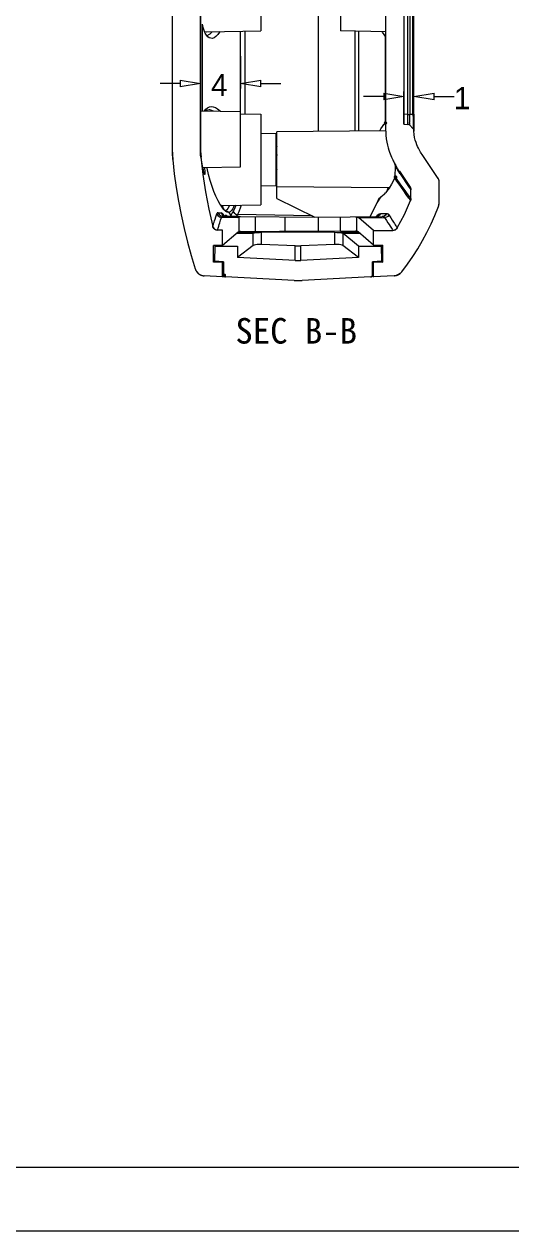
# Model space of a CAD drawing. Header units: millimetres. Extents: x 0 to 260, y 22 to 203.
# Drawn here: x 66.3 to 100.7, y 22.3 to 107.4 of the extents above; entities that cross this region are included whole.
import ezdxf

# ---------------------------------------------------------------- set-up
doc = ezdxf.new("R2010")
doc.units = ezdxf.units.MM

msp = doc.modelspace()

# ---------------------------------------------------------------- hatches: boundary and pattern name
h = msp.add_hatch(color=7)
edge = h.paths.add_edge_path()
edge.add_arc((91.809429, 100.46522), 0.12677, 0, 360)
h = msp.add_hatch(color=7)
h.dxf.hatch_style = 2
h.paths.add_polyline_path([(76.738656, 98.597932), (76.776756, 97.860626)])
h = msp.add_hatch(color=7)
h.dxf.hatch_style = 2
h.paths.add_polyline_path([(92.629682, 96.710926), (92.649509, 96.665514), (92.65037, 96.617531), (92.633265, 96.572691), (92.599195, 96.536712), (92.553784, 96.516885), (92.5058, 96.516024), (92.46096, 96.533129), (92.424981, 96.567199), (92.413339, 96.58378), (92.393512, 96.629191), (92.392652, 96.677175), (92.409757, 96.722014), (92.443827, 96.757994), (92.489238, 96.777821), (92.537222, 96.778681), (92.582061, 96.761577), (92.618041, 96.727506)])
h = msp.add_hatch(color=7)
edge = h.paths.add_edge_path()
edge.add_arc((80.533628, 93.883339), 0.125853, 0, 360)
h = msp.add_hatch(color=7)
h.dxf.hatch_style = 2
h.paths.add_polyline_path([(80.485623, 89.600826), (80.440925, 89.57944), (80.393, 89.576919), (80.347595, 89.592463), (80.310459, 89.625268), (80.289073, 89.669966), (80.286552, 89.717891), (80.302095, 89.763296), (80.3349, 89.800432), (80.352186, 89.813485), (80.396885, 89.834871), (80.44481, 89.837392), (80.490214, 89.821848), (80.527351, 89.789043), (80.548737, 89.744345), (80.551257, 89.69642), (80.535714, 89.651016), (80.502909, 89.613879)])
h = msp.add_hatch(color=7)
h.dxf.hatch_style = 2
h.paths.add_polyline_path([(92.43381, 89.690998), (92.585813, 89.715053), (92.72591, 89.769668), (92.850926, 89.853122), (92.957685, 89.963696)])
h = msp.add_hatch(color=7)
h.dxf.hatch_style = 2
h.paths.add_polyline_path([(85.356559, 89.349227), (85.915359, 89.349227)])

# ---------------------------------------------------------------- linework, layer by layer
at = {"color": 7, "lineweight": 0}
for points in [[(0.128058, 22.287794), (259.869517, 22.287794), (259.869517, 202.784781), (0.128058, 202.784781)], [(4.604456, 198.308031), (255.392767, 198.308031), (255.392767, 26.763839), (4.604456, 26.763839)]]:
    msp.add_lwpolyline(points, close=True, dxfattribs=at)
for points in [[(76.738656, 154.839141), (76.738656, 98.597896)], [(76.738656, 154.839141), (76.738656, 98.597896)], [(87.059629, 153.563249), (87.059629, 99.873999)], [(91.828514, 99.889839), (91.828514, 153.547339)], [(91.828514, 99.889839), (91.828514, 153.547339)], [(93.821673, 99.889839), (93.821673, 153.547339)], [(93.109733, 153.056308), (93.109733, 100.380941)], [(93.109733, 153.056308), (93.109733, 100.380941)], [(93.387051, 101.077395), (93.387051, 152.359642)], [(93.5228, 152.364334), (93.5228, 101.072915)], [(93.754998, 101.072915), (93.754998, 152.364334)], [(78.731639, 98.608974), (78.731639, 131.607807)], [(78.731639, 130.989246), (78.731639, 98.608833)], [(83.002332, 110.881442), (83.002332, 106.966314)], [(88.625609, 110.881442), (88.625609, 106.966314)], [(78.89113, 101.314744), (78.89113, 107.442847)], [(79.003102, 106.994325), (78.939249, 107.216531), (78.891271, 107.442706)], [(79.055807, 106.854801), (79.003243, 106.994501)], [(79.035663, 106.924052), (79.153138, 106.901121)], [(79.113168, 106.735598), (79.074716, 106.812856), (79.055666, 106.854837)], [(79.157442, 106.661867), (79.113345, 106.735598)], [(79.155043, 106.899251), (83.002437, 106.966279)], [(79.342086, 106.477576), (79.2486, 106.54919), (79.157583, 106.661726)], [(79.162275, 106.641194), (79.250822, 106.658128)], [(79.30455, 106.679788), (79.250928, 106.657916)], [(79.555693, 106.899922), (79.486548, 106.821252), (79.401353, 106.742318), (79.304515, 106.679788)], [(79.582751, 106.440358), (79.342156, 106.4774)], [(80.121372, 106.91301), (80.091739, 106.867501), (79.965797, 106.702401), (79.836328, 106.574343), (79.707564, 106.486501), (79.58268, 106.440287)], [(81.572453, 101.267895), (81.572453, 106.94162)], [(81.862189, 106.946453), (81.862189, 101.114331)], [(91.828514, 106.910611), (88.625645, 106.96635)], [(89.659636, 99.896754), (89.659636, 106.948429)], [(89.901818, 106.944019), (89.901818, 99.898694)], [(91.811792, 106.576107), (91.711956, 106.701696), (91.607887, 106.864679), (91.58037, 106.91301)], [(91.811792, 100.466208), (91.811792, 106.575966)], [(91.821106, 106.563689), (91.811934, 106.576036)], [(79.028078, 101.31993), (79.121917, 101.443049)], [(79.137475, 101.378138), (79.047516, 101.334041)], [(79.121953, 101.442908), (79.243308, 101.548036), (79.369602, 101.607655), (79.504011, 101.627764), (79.644769, 101.61083), (79.790114, 101.558266), (79.936869, 101.473953), (80.15665, 101.29333)], [(79.137475, 101.378138), (79.242999, 101.406537), (79.351964, 101.41271), (79.382655, 101.409888)], [(79.382761, 101.409818), (79.514524, 101.377141), (79.637819, 101.318801)], [(78.731639, 101.317496), (81.578909, 101.267754)], [(81.576227, 101.119058), (83.002155, 101.094364)], [(81.578838, 97.362186), (81.578838, 101.267084)], [(83.002332, 101.094258), (83.002332, 94.688166)], [(93.387051, 101.077395), (93.109768, 101.091859)], [(93.387051, 101.077395), (93.43644, 101.075984), (93.482654, 101.074573), (93.522871, 101.073162)], [(93.387227, 100.366301), (93.387227, 100.396287), (93.387227, 100.478131), (93.387227, 100.594195), (93.387227, 100.745184), (93.387227, 100.913812), (93.387227, 101.077501)], [(93.5228, 100.308092), (93.522094, 100.33949), (93.525755, 100.392539), (93.521742, 100.427331), (93.520022, 100.485672), (93.521742, 100.552215), (93.521742, 100.715551), (93.522447, 100.897231), (93.5228, 101.072915)], [(93.754998, 101.072915), (93.522871, 101.072915)], [(93.754822, 101.072915), (93.756586, 100.816445), (93.757997, 100.57444), (93.75835, 100.366301), (93.757997, 100.209315), (93.756586, 100.114065), (93.756233, 100.087606)], [(93.821673, 101.073232), (93.790982, 101.074291), (93.754998, 101.073232)], [(93.821673, 101.078065), (93.821673, 99.965051)], [(83.002332, 99.741708), (84.07019, 99.723011)], [(84.070155, 99.722411), (84.070155, 96.059519)], [(84.141275, 95.129421), (84.141275, 99.848529)], [(91.828338, 99.915698), (84.14131, 99.84867)], [(91.414565, 99.912593), (91.489001, 100.043121), (91.596598, 100.209985), (91.703137, 100.351449), (91.806854, 100.463985)], [(91.806959, 100.464161), (91.828479, 100.45252)], [(91.828514, 99.889839), (91.838392, 99.61185), (91.86485, 99.355381), (91.902245, 99.121136), (91.947048, 98.911234), (91.995378, 98.724967), (92.044767, 98.559867), (92.094509, 98.41417), (92.142839, 98.284347), (92.189406, 98.168284), (92.234209, 98.063156), (92.2776, 97.9672), (92.319581, 97.878653), (92.359445, 97.796809), (92.397545, 97.721667), (92.434234, 97.651817), (92.469159, 97.587611), (92.50232, 97.527992), (92.533717, 97.472606), (92.56335, 97.421806), (92.591573, 97.374534), (92.618384, 97.330789), (92.643784, 97.289514), (92.668478, 97.250356), (92.69282, 97.212609), (92.717161, 97.175214), (92.73727, 97.144522), (92.754203, 97.119123), (92.783484, 97.075378)], [(91.828514, 99.889839), (91.838392, 99.61185), (91.86485, 99.355381), (91.902245, 99.121136), (91.947048, 98.911234), (91.995378, 98.724967), (92.044767, 98.559867), (92.094509, 98.41417), (92.142839, 98.284347), (92.189406, 98.168284), (92.234209, 98.063156), (92.2776, 97.9672), (92.319581, 97.878653), (92.359445, 97.796809), (92.397545, 97.721667), (92.434234, 97.651817), (92.469159, 97.587611), (92.50232, 97.527992), (92.533717, 97.472606), (92.56335, 97.421806), (92.591573, 97.374534), (92.618384, 97.330789), (92.643784, 97.289514), (92.668478, 97.250356), (92.69282, 97.212609), (92.717161, 97.175214), (92.73727, 97.144522), (92.754203, 97.119123), (92.783484, 97.075378)], [(93.109733, 100.380765), (93.387016, 100.366301)], [(93.109733, 100.380765), (93.387016, 100.366301)], [(93.5228, 100.308092), (93.460182, 100.3495), (93.386981, 100.366301)], [(93.5228, 100.308092), (93.512569, 100.317265), (93.501281, 100.326084), (93.489639, 100.333845), (93.477292, 100.341254), (93.464592, 100.347251), (93.451186, 100.352895), (93.437781, 100.357834), (93.424022, 100.361009), (93.410264, 100.363831), (93.396506, 100.365595)], [(93.754998, 100.088277), (93.522871, 100.308057)], [(93.754998, 100.088277), (93.522871, 100.308057)], [(93.754998, 100.088277), (93.765934, 100.076988), (93.774754, 100.066404), (93.782868, 100.055821), (93.790276, 100.044532), (93.797332, 100.032538), (93.801918, 100.022307), (93.807209, 100.00996), (93.81109, 99.999729), (93.813912, 99.989146), (93.816734, 99.97821), (93.818851, 99.967627), (93.820262, 99.957043), (93.820968, 99.94646), (93.821673, 99.935877)], [(93.821673, 99.933266), (93.804343, 100.01758), (93.754998, 100.088136)], [(94.393032, 98.253762), (94.343996, 98.329962), (94.291785, 98.414628), (94.239574, 98.504939), (94.188421, 98.59772), (94.137621, 98.697203), (94.084704, 98.807623), (94.030024, 98.934623), (93.973227, 99.081731), (93.917841, 99.252828), (93.869157, 99.449326), (93.834585, 99.663814), (93.821532, 99.889945)], [(94.444538, 98.176962), (94.393032, 98.253868), (94.343996, 98.330067), (94.291785, 98.414734), (94.239574, 98.505045), (94.188421, 98.597473), (94.137621, 98.697309), (94.084704, 98.807729), (94.030024, 98.934376), (93.973227, 99.081484), (93.917841, 99.252934), (93.869157, 99.449079), (93.834585, 99.66392), (93.821532, 99.889698)], [(93.821673, 99.933266), (93.821673, 99.889874)], [(84.141275, 98.836692), (84.081655, 98.937586)], [(84.082537, 98.938327), (84.100176, 98.894935), (84.124165, 98.806741)], [(76.738656, 98.597932), (76.776756, 97.860626)], [(76.738656, 98.597932), (76.738656, 98.551718), (76.739362, 98.505504), (76.740068, 98.45929), (76.741126, 98.413429), (76.742537, 98.367215), (76.743948, 98.321001), (76.746065, 98.27514), (76.748181, 98.228926), (76.750651, 98.182712), (76.753473, 98.136498), (76.756648, 98.090637), (76.760176, 98.044776), (76.764056, 97.998562), (76.767937, 97.952701), (76.77217, 97.906487), (76.776756, 97.860626)], [(78.731639, 98.608974), (78.760567, 98.054407)], [(78.760567, 98.054301), (78.757039, 98.088873), (78.753864, 98.123446), (78.750689, 98.158018), (78.747867, 98.192943), (78.745398, 98.227162), (78.742928, 98.262087), (78.740811, 98.296659), (78.738695, 98.331232), (78.737284, 98.366157), (78.735872, 98.400729), (78.734461, 98.435301), (78.733403, 98.470226), (78.732698, 98.504798), (78.731992, 98.539723), (78.731639, 98.574648), (78.731639, 98.608868)], [(78.748008, 98.471849), (78.768116, 98.274293)], [(78.760567, 98.054301), (78.910106, 96.823493), (79.100424, 95.598703), (79.331422, 94.380925), (79.603, 93.171151)], [(78.760567, 98.054301), (78.910106, 96.823493), (79.100424, 95.598703), (79.331422, 94.380925), (79.603, 93.171151)], [(78.768152, 98.274434), (78.795668, 98.05924)], [(79.038062, 96.824412), (79.027479, 96.837818), (79.02254, 96.848048), (79.016895, 96.861454), (79.004901, 96.896379), (78.991495, 96.942945), (78.976679, 97.000801), (78.960451, 97.069592), (78.943165, 97.149673), (78.925173, 97.240337), (78.886367, 97.452356), (78.846504, 97.700712), (78.795704, 98.059134)], [(84.070331, 98.671662), (84.092203, 98.532668), (84.116192, 98.357337), (84.140181, 98.164721)], [(94.444538, 98.176962), (94.393032, 98.253868)], [(95.539913, 96.55743), (94.448418, 98.171035)], [(95.539913, 96.55743), (94.448418, 98.171035)], [(76.776898, 97.860697), (76.891084, 96.884709), (77.029591, 95.912327), (77.192333, 94.944013), (77.379221, 93.980229), (77.590171, 93.02144), (77.825094, 92.068108), (78.083904, 91.120695), (78.366514, 90.179666)], [(76.776898, 97.860697), (76.891084, 96.884709), (77.029591, 95.912327), (77.192333, 94.944013), (77.379221, 93.980229), (77.590171, 93.02144), (77.825094, 92.068108), (78.083904, 91.120695), (78.366514, 90.179666)], [(78.911803, 97.314985), (81.578803, 97.361551)], [(79.019647, 97.317066), (79.028114, 97.240866), (79.043283, 97.089524), (79.05175, 96.969227), (79.053866, 96.882444), (79.052103, 96.853163), (79.048928, 96.833408), (79.037991, 96.824588)], [(80.189423, 94.617469), (80.123806, 94.721892), (79.978814, 94.985417), (79.834528, 95.291628), (79.69377, 95.635233), (79.431303, 96.411697), (79.312064, 96.832914), (79.201998, 97.267536), (79.189298, 97.319394)], [(84.069626, 97.418701), (84.088676, 97.337915), (84.114428, 97.247957), (84.140534, 97.185868)], [(84.070155, 97.151014), (84.141416, 97.151014)], [(92.521123, 97.39182), (92.510539, 97.488128), (92.477731, 97.571384)], [(92.489091, 96.693143), (92.521193, 97.391643)], [(92.521123, 97.39182), (92.606495, 97.2433)], [(92.606389, 97.243336), (92.672359, 97.134327)], [(92.672394, 97.134468), (92.691091, 97.104835)], [(92.844479, 96.870555), (92.834954, 96.884666), (92.825076, 96.899483), (92.814846, 96.914652), (92.804262, 96.930175), (92.793679, 96.94605), (92.783096, 96.961925), (92.772512, 96.978152), (92.761576, 96.994733), (92.749934, 97.012019), (92.737587, 97.031775), (92.723476, 97.053647), (92.707954, 97.077636), (92.691021, 97.1048)], [(92.464643, 96.594612), (92.234279, 96.140235), (92.063535, 95.861893)], [(92.464643, 96.594612), (92.478049, 96.629185)], [(93.499376, 95.109101), (93.455984, 95.171542), (93.400598, 95.251976), (93.32722, 95.359573), (93.228442, 95.500331), (93.098973, 95.683423), (92.942692, 95.904614), (92.778651, 96.139917), (92.618489, 96.372045), (92.464678, 96.594648)], [(92.489091, 96.693143), (92.486621, 96.671271), (92.483093, 96.650104), (92.477802, 96.628938)], [(92.515619, 96.655608), (92.489161, 96.693002)], [(93.60789, 95.128397), (93.585665, 95.158384), (93.559912, 95.192956), (93.52534, 95.239875), (93.481948, 95.300553), (93.426562, 95.379928), (93.352832, 95.48435), (93.254759, 95.621581), (93.124937, 95.800439), (92.968657, 96.016692), (92.804262, 96.247056), (92.643396, 96.474597), (92.527332, 96.638992)], [(92.791068, 97.064195), (93.547071, 95.946595)], [(92.791068, 97.064195), (93.547071, 95.946595)], [(92.839646, 96.940511), (92.820596, 97.007539)], [(92.84462, 96.870238), (92.839681, 96.940441)], [(92.844479, 96.870555), (93.447376, 95.982614)], [(95.601049, 96.357934), (95.585483, 96.462224), (95.540019, 96.557253)], [(95.601049, 96.357934), (95.601049, 96.370987), (95.599991, 96.384039), (95.598933, 96.397445), (95.597169, 96.410498), (95.595052, 96.423903), (95.59223, 96.436603), (95.589055, 96.449656), (95.585527, 96.462356), (95.581294, 96.475056), (95.576707, 96.487403), (95.571769, 96.499751), (95.566124, 96.512098), (95.560127, 96.523739), (95.553777, 96.535381), (95.547074, 96.546317), (95.540019, 96.557253)], [(95.601049, 94.817988), (95.601049, 96.357863)], [(95.601049, 94.817988), (95.601049, 96.357863)], [(83.002332, 96.040293), (84.07019, 96.059343)], [(92.009701, 95.895971), (89.378684, 95.915727), (86.755781, 95.934777), (84.141345, 95.954532)], [(91.719823, 95.426036), (91.611829, 95.322849), (91.494046, 95.231303)], [(91.724621, 95.431222), (91.762368, 95.471439)], [(91.762545, 95.471509), (91.818989, 95.535715)], [(92.063464, 95.861858), (91.978092, 95.738386), (91.818989, 95.535538)], [(91.930291, 95.680283), (92.009666, 95.89583)], [(92.009701, 95.895971), (92.15434, 95.989457)], [(93.447341, 95.982755), (93.608208, 95.747452)], [(93.54693, 95.946595), (93.554338, 95.936012), (93.561041, 95.924723), (93.567391, 95.912728), (93.573036, 95.901087), (93.57868, 95.889092), (93.583619, 95.876745), (93.588205, 95.864398), (93.592438, 95.851345), (93.596319, 95.838645), (93.599141, 95.825945), (93.601963, 95.812892), (93.60408, 95.799839), (93.605844, 95.786787), (93.606902, 95.773734), (93.607961, 95.760681), (93.607961, 95.747628)], [(93.608066, 95.747487), (93.592368, 95.851601), (93.547036, 95.946454)], [(93.608066, 95.128045), (93.608066, 95.747523)], [(93.608066, 95.128045), (93.608066, 95.747523)], [(80.11414, 94.721539), (80.239729, 94.649219)], [(80.189423, 94.617469), (80.210589, 94.586072)], [(80.210448, 94.586143), (80.277123, 94.491951)], [(80.239729, 94.649184), (80.307815, 94.523595)], [(80.239729, 94.649184), (80.297232, 94.64107)], [(80.295362, 94.640894), (83.002226, 94.688166)], [(80.307921, 94.523419), (80.391882, 94.372077)], [(80.791791, 94.642975), (80.682782, 94.438717), (80.610772, 94.349729), (80.519446, 94.28667)], [(81.114265, 94.652959), (81.092746, 94.593692), (81.015487, 94.417303), (80.932232, 94.284659), (80.844743, 94.19717), (80.754079, 94.156953)], [(81.244652, 94.656416), (81.151518, 94.417938), (81.043568, 94.224616)], [(81.608789, 94.662625), (81.569983, 94.521161), (81.460622, 94.2086), (81.354789, 94.006106)], [(84.141275, 95.129421), (86.80898, 93.828376)], [(90.724708, 93.857833), (91.212247, 94.82268)], [(91.212176, 94.822821), (91.494046, 95.231338)], [(91.212353, 94.822821), (91.362989, 95.160077)], [(91.363059, 95.160077), (91.405745, 95.17948)], [(91.405781, 95.179374), (91.437531, 95.196307)], [(91.494857, 95.232079), (91.449701, 95.203504), (91.437707, 95.196096)], [(92.643113, 93.062354), (93.145337, 94.012738), (93.582208, 94.994871)], [(92.643113, 93.062354), (93.145337, 94.012738), (93.582208, 94.994871)], [(92.95765, 89.963837), (93.355942, 90.494458), (93.733827, 91.038966), (94.090976, 91.59676), (94.427058, 92.167243), (94.741741, 92.749813), (95.034695, 93.343872), (95.30559, 93.948821), (95.554094, 94.564059)], [(92.95765, 89.963837), (93.355942, 90.494458), (93.733827, 91.038966), (94.090976, 91.59676), (94.427058, 92.167243), (94.741741, 92.749813), (95.034695, 93.343872), (95.30559, 93.948821), (95.554094, 94.564059)], [(93.58189, 94.995047), (93.559665, 95.025739), (93.533913, 95.061017), (93.49934, 95.108995)], [(93.582067, 94.99473), (93.608172, 95.12808)], [(93.608066, 95.128045), (93.608066, 95.115345), (93.607361, 95.102645), (93.60595, 95.089945), (93.604539, 95.076892), (93.602422, 95.064192), (93.599953, 95.051845), (93.596778, 95.039145), (93.59325, 95.026797), (93.589369, 95.014803), (93.585136, 95.002809)], [(95.5542, 94.564094), (95.589302, 94.688845), (95.60112, 94.818094)], [(95.5542, 94.564094), (95.559845, 94.579264), (95.565136, 94.594433), (95.570075, 94.609955), (95.574661, 94.625477), (95.578895, 94.641352), (95.582775, 94.657228), (95.58595, 94.673102), (95.589125, 94.688977), (95.591948, 94.704852), (95.594417, 94.720727), (95.596534, 94.736955), (95.598298, 94.753183), (95.599356, 94.769411), (95.600414, 94.785639), (95.600767, 94.801866), (95.60112, 94.818094)], [(79.603071, 93.171222), (79.610479, 93.193799), (79.620004, 93.22308), (79.63341, 93.265061), (79.650343, 93.316566), (79.671157, 93.379361), (79.697263, 93.458383), (79.730776, 93.560336), (79.77311, 93.689452), (79.826379, 93.852436), (79.893407, 94.055283)], [(79.893478, 94.055247), (79.96615, 93.927542), (80.085036, 93.839347), (80.229675, 93.806186)], [(79.982871, 94.13621), (79.963116, 94.134799), (79.94583, 94.128802), (79.929955, 94.117513), (79.915844, 94.101638), (79.903849, 94.081177), (79.893619, 94.055424)], [(79.945865, 92.899054), (79.953273, 92.922337), (79.962446, 92.952323), (79.975498, 92.995009), (79.992079, 93.048631), (80.012187, 93.112837), (80.03794, 93.193976), (80.070748, 93.298398), (80.112023, 93.431042), (80.164234, 93.597906), (80.229498, 93.806045)], [(79.982871, 94.13621), (80.054838, 94.006388), (80.173019, 93.917488), (80.316952, 93.885032)], [(79.982871, 94.13621), (80.205121, 94.125627)], [(80.205262, 94.125521), (80.278287, 93.999932)], [(80.333074, 94.028013), (80.287566, 94.077049), (80.244527, 94.111269), (80.205368, 94.12538)], [(80.316881, 93.885067), (80.297831, 93.882951), (80.280545, 93.876954), (80.265023, 93.865665), (80.251265, 93.850495), (80.239623, 93.83074), (80.229393, 93.806045)], [(81.350591, 93.79652), (80.229463, 93.806045)], [(80.460709, 94.285717), (80.405323, 94.339339), (80.277264, 94.492092)], [(80.278146, 93.999791), (80.394563, 93.914419)], [(81.483059, 93.875049), (80.316776, 93.884926)], [(80.316881, 93.885067), (81.573829, 93.874484)], [(80.379252, 93.969452), (80.333039, 94.028013)], [(80.478136, 93.889195), (80.39735, 93.919181), (80.376889, 93.932587)], [(80.425255, 93.905035), (80.379394, 93.969593)], [(80.394563, 93.914348), (80.532146, 93.883304)], [(80.525832, 94.232307), (80.460568, 94.285576)], [(80.532041, 93.883339), (80.478066, 93.889336)], [(80.519446, 94.28674), (80.484169, 94.275451)], [(80.575432, 94.236117), (80.484416, 94.275275)], [(80.611451, 94.180977), (80.59487, 94.189091), (80.534898, 94.226133)], [(80.753902, 94.156883), (80.667825, 94.197099), (80.575397, 94.236258)], [(80.754255, 94.1572), (80.61138, 94.181189)], [(80.754079, 94.156883), (80.883901, 93.939924)], [(80.874482, 93.918476), (80.857549, 93.880728)], [(80.883936, 93.940171), (80.874411, 93.918299)], [(81.043639, 94.224722), (80.978728, 94.125944), (80.925106, 94.029989), (80.883831, 93.939677)], [(80.883936, 93.940171), (80.923095, 93.876319)], [(81.043639, 94.224722), (81.118428, 94.116066), (81.227436, 94.039866), (81.354789, 94.006)], [(81.354718, 94.005964), (81.290866, 93.910714), (81.270404, 93.877553)], [(81.350591, 93.79652), (81.39363, 93.828623), (81.437727, 93.851906), (81.482883, 93.867076)], [(86.625218, 93.918123), (81.354718, 94.005964)], [(81.483059, 93.867146), (81.507048, 93.87138), (81.537387, 93.873849), (81.573723, 93.874555)], [(81.483059, 92.806732), (81.483059, 93.867182)], [(81.573652, 93.874378), (87.059699, 93.826401)], [(82.629587, 92.826734), (82.629587, 93.864959)], [(84.704731, 93.846826), (84.704731, 92.844938)], [(87.059629, 93.826471), (91.584709, 93.865629)], [(87.059629, 93.826471), (87.059629, 92.758613)], [(88.642472, 92.851534), (88.642472, 93.840371)], [(89.698407, 93.849225), (89.734743, 93.848872), (89.764729, 93.846403), (89.789071, 93.84217)], [(89.789, 93.842346), (89.833803, 93.827177), (89.8779, 93.803893), (89.920586, 93.772143)], [(89.789, 92.831885), (89.789, 93.84224)], [(90.974474, 92.871149), (89.920374, 93.772143)], [(89.920445, 93.772037), (91.750303, 93.787912)], [(91.188928, 93.903659), (91.153297, 93.871909)], [(91.218738, 93.870921), (91.162293, 93.862102)], [(91.162752, 93.861961), (91.219549, 93.867605)], [(91.467129, 94.059375), (91.364823, 94.029036), (91.228651, 93.936608), (91.188787, 93.9038)], [(91.391846, 93.955694), (91.28566, 93.886902), (91.219337, 93.867499)], [(91.467129, 94.059375), (91.391987, 93.955658)], [(91.892049, 94.064208), (91.466952, 94.059269)], [(91.892049, 94.064208), (91.816202, 93.959786), (91.708605, 93.890641), (91.584427, 93.865947)], [(91.750127, 93.787913), (91.729313, 93.812607), (91.70603, 93.832363), (91.679571, 93.847532), (91.650291, 93.857762), (91.618541, 93.864113), (91.584674, 93.865876)], [(92.058278, 93.978765), (91.980314, 93.879987), (91.873423, 93.813312), (91.749951, 93.787913)], [(91.750127, 93.787913), (91.880302, 93.586476), (91.98543, 93.423493), (92.070096, 93.29226), (92.138888, 93.187485), (92.193216, 93.104582), (92.237313, 93.037907), (92.273296, 92.982521), (92.301871, 92.938424), (92.32198, 92.907026), (92.333621, 92.889035)], [(92.058278, 93.978765), (92.037464, 94.005929), (92.014181, 94.027801), (91.98737, 94.044382), (91.958089, 94.055671), (91.926339, 94.062021), (91.89212, 94.064137)], [(92.058278, 93.978765), (92.187748, 93.77486), (92.292523, 93.609407), (92.376837, 93.47641), (92.445276, 93.370224), (92.499603, 93.286262), (92.543348, 93.219235), (92.579331, 93.16279), (92.607906, 93.11834), (92.627662, 93.08659), (92.639303, 93.068246)], [(79.945865, 92.899054), (79.932107, 92.899759), (79.917996, 92.900465), (79.904237, 92.902229), (79.890126, 92.904345), (79.876015, 92.906462), (79.861551, 92.90999), (79.84744, 92.91387), (79.833329, 92.918456), (79.819571, 92.923395), (79.805812, 92.929392), (79.791701, 92.935743), (79.778296, 92.942798), (79.765243, 92.950559), (79.752543, 92.95832), (79.739843, 92.96714), (79.727496, 92.976312), (79.715854, 92.98619), (79.704565, 92.996068), (79.693629, 93.007356), (79.683398, 93.018293), (79.673521, 93.029581), (79.664348, 93.041576), (79.655529, 93.05357), (79.647415, 93.06627), (79.639654, 93.07897), (79.632598, 93.092023), (79.626248, 93.105076), (79.620604, 93.118129), (79.615312, 93.131181), (79.610726, 93.144587), (79.606493, 93.157993), (79.602965, 93.171045)], [(79.603071, 93.171222), (79.649902, 93.062098), (79.72769, 92.976356), (79.828893, 92.920049), (79.945971, 92.89923)], [(80.297584, 92.896302), (79.945865, 92.899124)], [(80.297584, 92.896302), (79.945865, 92.899124)], [(80.297584, 91.817296), (80.297584, 92.896443)], [(80.297584, 91.817296), (80.297584, 92.896443)], [(81.573652, 92.817421), (87.059699, 92.865399)], [(82.52139, 92.758507), (82.52139, 92.825535)], [(84.671147, 92.84462), (84.671147, 92.758542)], [(87.059629, 92.865293), (89.698407, 92.842362)], [(88.750669, 92.850476), (88.750669, 92.758401)], [(89.764905, 92.837388), (89.734566, 92.840916), (89.698583, 92.842327)], [(89.789, 92.831885), (89.765011, 92.837529)], [(89.87977, 92.778827), (89.850136, 92.801052), (89.819798, 92.819044), (89.789106, 92.831744)], [(90.974474, 92.871149), (92.337255, 92.883143)], [(90.974474, 92.871149), (92.337255, 92.883143)], [(90.974474, 91.842096), (90.974474, 92.871149)], [(90.974474, 91.842096), (90.974474, 92.871149)], [(92.643113, 93.062354), (92.634647, 93.047891), (92.625122, 93.033779), (92.614891, 93.020374), (92.603955, 93.006968), (92.592313, 92.993916), (92.579966, 92.981568), (92.566913, 92.969574), (92.553508, 92.958638), (92.539044, 92.948054), (92.524227, 92.937824), (92.513997, 92.931827), (92.503766, 92.926182), (92.493183, 92.920891), (92.482599, 92.915599), (92.472016, 92.91066), (92.460727, 92.906427), (92.449791, 92.902546), (92.438502, 92.898666), (92.427566, 92.895491), (92.416277, 92.893021), (92.404988, 92.890199), (92.393347, 92.888082), (92.382411, 92.886318), (92.371122, 92.884907), (92.359833, 92.884202), (92.348544, 92.883496), (92.337255, 92.883143)], [(92.337361, 92.883214), (92.4297, 92.896184), (92.514102, 92.931941), (92.586598, 92.988138), (92.643219, 93.062425)], [(81.393312, 92.754379), (80.297584, 91.817402)], [(81.327343, 92.697864), (82.496096, 92.697864)], [(81.483059, 92.806732), (81.45272, 92.794384), (81.422734, 92.776746), (81.393453, 92.754521)], [(81.398816, 92.758507), (82.629657, 92.758507)], [(81.573652, 92.817421), (81.537316, 92.81601), (81.50733, 92.812482), (81.482988, 92.806837)], [(82.46939, 92.681319), (82.481385, 92.689433), (82.496201, 92.6979)], [(82.46939, 91.823857), (82.46939, 92.68146)], [(82.496272, 92.697864), (82.562947, 92.720442), (82.656786, 92.735964)], [(82.656786, 92.736106), (82.77285, 92.745278), (82.907611, 92.750922), (83.054014, 92.753039)], [(85.466978, 92.758507), (84.980851, 92.758507), (84.012476, 92.757801), (83.053978, 92.752862)], [(83.054014, 91.895154), (83.054014, 92.753109)], [(85.954447, 92.758507), (85.466908, 92.758507)], [(88.218045, 92.753004), (87.09339, 92.758295), (85.95427, 92.758648)], [(88.218045, 92.753004), (88.364448, 92.750887), (88.499209, 92.745595), (88.615273, 92.73607)], [(88.218045, 92.753004), (88.218045, 91.895048)], [(88.615273, 92.736106), (88.709112, 92.720583)], [(88.642472, 92.758507), (89.879664, 92.758507)], [(88.708971, 92.720619), (88.775646, 92.698041)], [(88.775787, 92.697864), (88.790604, 92.689751), (88.802598, 92.681284)], [(88.775787, 92.697864), (89.974173, 92.697864)], [(89.906828, 91.769424), (88.802633, 92.681354)], [(88.802669, 92.681319), (88.802669, 91.823716)], [(90.974474, 91.842096), (89.879805, 92.778721)], [(80.297584, 91.817296), (79.65694, 91.811651)], [(80.297584, 91.817296), (79.65694, 91.811651)], [(79.656975, 90.645968), (79.656975, 91.811898)], [(79.656975, 90.645968), (79.656975, 91.811898)], [(79.746546, 91.769424), (79.728201, 90.71356)], [(79.746546, 91.769424), (79.728201, 90.71356)], [(79.797204, 91.812816), (79.746404, 91.769424)], [(79.746546, 91.769424), (81.36509, 91.769424)], [(79.746546, 91.769424), (81.36509, 91.769424)], [(82.46939, 91.823857), (81.365196, 90.983894)], [(81.365231, 91.769424), (81.365231, 90.983788)], [(81.365231, 91.769424), (81.365231, 90.983788)], [(83.054014, 91.895154), (82.892089, 91.895154), (82.743922, 91.887393), (82.620802, 91.872223), (82.526611, 91.850351), (82.469461, 91.823893)], [(85.431136, 91.806959), (83.054119, 91.895154)], [(85.431136, 90.771028), (85.431136, 91.807136)], [(85.431136, 91.806959), (85.841064, 91.806959)], [(85.840923, 90.771028), (85.840923, 91.807136)], [(88.218045, 91.895154), (85.841029, 91.806959)], [(88.802669, 91.823857), (88.745519, 91.850316), (88.651327, 91.872188), (88.528207, 91.887357), (88.380041, 91.895119), (88.218116, 91.895119)], [(89.906828, 90.983929), (88.802633, 91.823893)], [(89.906828, 91.769424), (89.906828, 90.983788)], [(89.906828, 91.769424), (91.525372, 91.769424)], [(89.906828, 91.769424), (91.525372, 91.769424)], [(89.906828, 91.769424), (89.906828, 90.983788)], [(90.974474, 91.842096), (91.615119, 91.836452)], [(90.974474, 91.842096), (91.615119, 91.836452)], [(91.482086, 91.806642), (91.445397, 91.838039)], [(91.525513, 91.769424), (91.482122, 91.806466)], [(91.543928, 90.713489), (91.525584, 91.769353)], [(91.543928, 90.713489), (91.525584, 91.769353)], [(91.615084, 90.645968), (91.615084, 91.836593)], [(91.615084, 90.645968), (91.615084, 91.836593)], [(80.297584, 90.612207), (79.65694, 90.646074)], [(80.297584, 90.612207), (79.65694, 90.646074)], [(79.656975, 90.645968), (79.733528, 90.706646)], [(80.36874, 90.680081), (79.728095, 90.713595)], [(80.36874, 90.680081), (79.728095, 90.713595)], [(80.297584, 90.612207), (80.368846, 90.667593)], [(80.297584, 89.614516), (80.297584, 90.612172)], [(80.297584, 89.614516), (80.297584, 90.612172)], [(80.36874, 90.680081), (80.376854, 89.744162)], [(80.36874, 90.680081), (80.376854, 89.744162)], [(85.431136, 90.771028), (81.365372, 90.984105)], [(85.431136, 90.771028), (81.365372, 90.984105)], [(85.431136, 90.771028), (85.841064, 90.771028)], [(85.431136, 90.771028), (85.456889, 90.769616), (85.482289, 90.768558), (85.508042, 90.7675), (85.533442, 90.766794), (85.559194, 90.766441), (85.584947, 90.765736), (85.610347, 90.765736), (85.6361, 90.765383), (85.6615, 90.765736), (85.687253, 90.765736), (85.713006, 90.766441), (85.738406, 90.766794), (85.764158, 90.7675), (85.789911, 90.768558), (85.815311, 90.769616), (85.841064, 90.771028)], [(89.906828, 90.983929), (85.841064, 90.770851)], [(89.906828, 90.983929), (85.841064, 90.770851)], [(90.895064, 89.744056), (90.903178, 90.679976)], [(90.895064, 89.744056), (90.903178, 90.679976)], [(90.903143, 90.667664), (90.974404, 90.612278)], [(91.543928, 90.713489), (90.903284, 90.679976)], [(91.543928, 90.713489), (90.903284, 90.679976)], [(91.615084, 90.645968), (90.974439, 90.612101)], [(91.615084, 90.645968), (90.974439, 90.612101)], [(90.974474, 89.614516), (90.974474, 90.612172)], [(90.974474, 89.614516), (90.974474, 90.612172)], [(91.538425, 90.70661), (91.614978, 90.645932)], [(78.36662, 90.179525), (78.462669, 89.984329), (78.609552, 89.830275), (78.795394, 89.726492), (79.008323, 89.682108)], [(78.36662, 90.179525), (78.370501, 90.167531), (78.374734, 90.155536), (78.37932, 90.143189), (78.383553, 90.131194), (78.388492, 90.1192), (78.393784, 90.107206), (78.399076, 90.095211), (78.40472, 90.083569), (78.410717, 90.071222), (78.416714, 90.059581), (78.423064, 90.047939), (78.429767, 90.036297), (78.43647, 90.025008), (78.443526, 90.013014), (78.450934, 90.001725), (78.458695, 89.990436), (78.466456, 89.9795), (78.47457, 89.968211), (78.482684, 89.957275), (78.491151, 89.946692), (78.49997, 89.936108), (78.508789, 89.925525), (78.517962, 89.915294), (78.527487, 89.905064), (78.537012, 89.894833), (78.551828, 89.880369), (78.566998, 89.865906), (78.577581, 89.856733), (78.587812, 89.847914), (78.598748, 89.838742), (78.609684, 89.830275), (78.62062, 89.821808), (78.631909, 89.813694), (78.643551, 89.805581), (78.654839, 89.797819), (78.666834, 89.790411), (78.678476, 89.783003), (78.69047, 89.775947), (78.702464, 89.769244), (78.714812, 89.762542), (78.726806, 89.756544), (78.739506, 89.750194), (78.751853, 89.744903), (78.764201, 89.738906), (78.777253, 89.733614), (78.789601, 89.728675), (78.802301, 89.724089), (78.815353, 89.719503), (78.828053, 89.715269), (78.841106, 89.711389), (78.853806, 89.707508), (78.866859, 89.703981), (78.879912, 89.700806), (78.892612, 89.697983), (78.905664, 89.695161), (78.918717, 89.692339), (78.93177, 89.690222), (78.94447, 89.688106), (78.95717, 89.686694), (78.970223, 89.685283), (78.982923, 89.683872), (78.995623, 89.682814), (79.008323, 89.682108)], [(80.297584, 89.614516), (79.008534, 89.681897)], [(80.297584, 89.614516), (79.008534, 89.681897)], [(80.297584, 89.614516), (80.391071, 89.685777)], [(80.376995, 89.744056), (80.387633, 89.690908), (80.416329, 89.646954), (80.459049, 89.616362), (80.511756, 89.603298)], [(80.376995, 89.744056), (80.377348, 89.732062), (80.379464, 89.719362), (80.382286, 89.706662), (80.38652, 89.693609), (80.392164, 89.680909), (80.39922, 89.668914), (80.406981, 89.657626), (80.416506, 89.647042), (80.426736, 89.637164), (80.437672, 89.628698), (80.449667, 89.621289), (80.461661, 89.615292), (80.474361, 89.610353), (80.487061, 89.606826), (80.499409, 89.604356), (80.511756, 89.603298)], [(80.391141, 89.685812), (80.410191, 89.700629)], [(85.356559, 89.349227), (80.511862, 89.603227)], [(85.356559, 89.349227), (80.511862, 89.603227)], [(90.760162, 89.603157), (85.915465, 89.349157)], [(90.760162, 89.603157), (85.915465, 89.349157)], [(90.760162, 89.603157), (90.81282, 89.616419), (90.855456, 89.647077), (90.884136, 89.690965), (90.894923, 89.743915)], [(90.760162, 89.603157), (90.772509, 89.604568), (90.785209, 89.607037), (90.797556, 89.610565), (90.810256, 89.615151), (90.822604, 89.621501), (90.834245, 89.628557), (90.845181, 89.637376), (90.855765, 89.646901), (90.864584, 89.657484), (90.872698, 89.669126), (90.879754, 89.681121), (90.885398, 89.693821), (90.889631, 89.706521), (90.892454, 89.719221), (90.894217, 89.731921), (90.894923, 89.743915)], [(90.880741, 89.685812), (90.97458, 89.614551)], [(92.43381, 89.690998), (90.974369, 89.614446)], [(92.43381, 89.690998), (90.974369, 89.614446)], [(92.43381, 89.690998), (92.584573, 89.715202), (92.725249, 89.770329), (92.851174, 89.853965), (92.957685, 89.963696)], [(92.43381, 89.690998), (92.452155, 89.692057), (92.470852, 89.693821), (92.489196, 89.69629), (92.507894, 89.698759), (92.526591, 89.701934), (92.544935, 89.705815), (92.563632, 89.710048), (92.581977, 89.714634), (92.600674, 89.719926), (92.618666, 89.725571), (92.63701, 89.731921), (92.655002, 89.738623), (92.672994, 89.745679), (92.690633, 89.753793), (92.707919, 89.761907), (92.725205, 89.770726), (92.742491, 89.779546), (92.759071, 89.789071), (92.775652, 89.799654), (92.79188, 89.809884), (92.807755, 89.820821), (92.823277, 89.831757), (92.838446, 89.843751), (92.853263, 89.856098), (92.867727, 89.868446), (92.881838, 89.881146), (92.895596, 89.894198), (92.908649, 89.907604), (92.921702, 89.921009), (92.934049, 89.935121), (92.946044, 89.949232), (92.957685, 89.963696)], [(85.356559, 89.349227), (85.915359, 89.349227)], [(85.356559, 89.349227), (85.915359, 89.349227)], [(85.356559, 89.349227), (85.391484, 89.347463), (85.426409, 89.346052), (85.461334, 89.344641), (85.496259, 89.343583), (85.531184, 89.342877), (85.566109, 89.342172), (85.601034, 89.341819), (85.635959, 89.341819), (85.670884, 89.341819), (85.705809, 89.342172), (85.740734, 89.342877), (85.775659, 89.343583), (85.810937, 89.344641), (85.845509, 89.346052), (85.880434, 89.347463), (85.915359, 89.349227)]]:
    msp.add_lwpolyline(points, dxfattribs=at)
at = {"color": 3, "lineweight": 0, "true_color": 0x00ff00}
for points in [[(78.731639, 105.232165), (78.731639, 102.899598)], [(81.578838, 105.182564), (81.578838, 102.899386)], [(77.30811, 103.255022), (75.884299, 103.255022)], [(77.30811, 103.492406), (78.731569, 103.254986)], [(77.30811, 103.492406), (77.30811, 103.01792)], [(78.731639, 103.255022), (77.308181, 103.017955)], [(81.578838, 103.255022), (83.002296, 103.492441)], [(83.002332, 103.01799), (81.578873, 103.255057)], [(83.002332, 103.01799), (83.002332, 103.492476)], [(83.002332, 103.255022), (84.426143, 103.255022)], [(91.686204, 102.32898), (90.262745, 102.32898)], [(91.686204, 102.566364), (93.109662, 102.328945)], [(91.686204, 102.566364), (91.686204, 102.091525)], [(93.109733, 102.32898), (91.686274, 102.091561)], [(93.109733, 100.380765), (93.109733, 102.684756)], [(93.821673, 99.933266), (93.821673, 102.684933)], [(93.821673, 102.32898), (95.245132, 102.566399)], [(95.245167, 102.091631), (93.821709, 102.329051)], [(95.245167, 102.091631), (95.245167, 102.56647)], [(95.245167, 102.32898), (96.668625, 102.32898)]]:
    msp.add_lwpolyline(points, dxfattribs=at)

# ---------------------------------------------------------------- texts
at = {"color": 7, "char_height": 1.562485, "attachment_point": 1}
for s, insert in [('{\\fAdobeSongStd-Light|b0|i0|c0;4}', (79.487991, 103.927986)), ('{\\fAdobeSongStd-Light|b0|i0|c0;1}', (96.643188, 103.001582))]:
    msp.add_mtext(s, dxfattribs=dict(at, insert=insert))
at = {"color": 6, "true_color": 0xff00ff, "insert": (81.207119, 86.703065), "char_height": 1.804198, "attachment_point": 1}
msp.add_mtext('{\\fSimSun|b0|i0|c0;SEC B-B}', dxfattribs=at)

doc.saveas('drawing.dxf')
